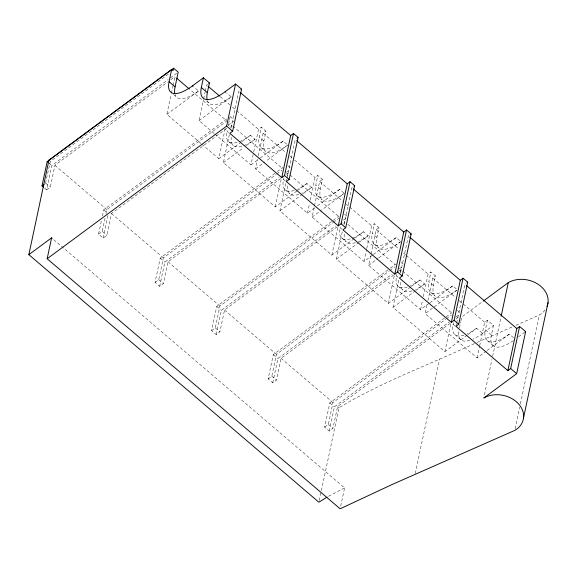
<?xml version="1.0" encoding="UTF-8"?>
<svg xmlns="http://www.w3.org/2000/svg" width="577" height="577" viewBox="0 0 577 577"><rect width="100%" height="100%" fill="white"/><g stroke="black" fill="none" stroke-linecap="round" stroke-linejoin="round"><path stroke-width="0.43" stroke-dasharray="2.88 2.16" d="M45.468 183.349L50.336 161.365L168.881 73.748M44.609 188.116L46.629 189.84L51.786 165.577L168.145 79.576M46.629 189.84L50.314 187.114L54.952 165.303L167.388 82.208M226.638 128.44L111.476 213.548L106.839 235.358L103.16 238.085L98.544 234.147L101.444 220.501M102.41 215.949L103.701 209.884L227.244 118.573M98.544 234.147L102.23 231.42L105.122 217.789M105.995 213.699L106.86 209.61L226.797 120.975L189.905 89.493M103.16 238.085L107.993 215.336M201.02 143.507L166.868 114.361L171.153 94.195M171.34 93.323L172.833 86.305M173.013 85.432L174.881 76.662L176.245 77.83M280.71 178.495L168.008 261.792L163.37 283.61L159.685 286.329L155.069 282.391L160.226 258.128L276.592 172.134M155.069 282.391L158.754 279.672L163.392 257.854L276.102 174.557M159.685 286.329L164.842 262.066L279.052 177.666M214.067 133.438L199.036 120.607L203.472 99.756M203.652 98.891L205.131 91.938M205.318 91.072L206.609 84.992L207.662 84.213M201.705 144.091L218.784 158.668L225.304 127.986M228.723 132.645L226.992 131.167L227.482 128.866M228.131 125.8L228.456 124.264M228.622 123.5L229.271 120.434M229.437 119.67L230.021 116.915M230.086 116.604L233.577 119.41M296.903 190.958L275.308 206.912L223.4 162.606L229.357 134.556M230.85 127.539L231.406 124.913L229.365 126.421M230.951 128.051L238.777 91.238L240.176 90.207M337.242 226.747L224.54 310.044L219.902 331.854L216.216 334.581L211.6 330.643L216.757 306.38L332.402 220.912M211.6 330.643L215.286 327.916L219.924 306.106L332.626 222.809M214.745 134.015L250.952 164.921L253.534 152.754M253.721 151.888L258.525 129.298L261.323 127.228L265.939 131.167L263.877 140.882A42.539 15.089 -49.5 0 0 287.764 145.058L265.586 161.452M216.216 334.581L221.373 310.318L335.576 225.91M263.877 140.882L259.261 136.944L261.323 127.228M314.638 207.879L307.483 213.165L255.568 168.859L257.594 159.302M258.337 155.826L263.134 133.237L265.939 131.167M275.308 206.912L281.273 178.863M294.32 190.468A41.768 14.814 -49.5 0 1 283.516 179.411L283.848 177.882M354.148 238.676L331.84 255.164L279.924 210.857L285.889 182.801M287.382 175.79L287.937 173.158L289.301 174.326M286.365 181.56L286.92 178.928M287.108 178.055L295.309 139.483L296.354 138.711M393.774 274.991L281.064 358.288L276.426 380.099L272.741 382.825L268.132 378.887L273.289 354.624L389.648 268.63M268.132 378.887L271.817 376.161L276.448 354.35L389.158 271.053M307.483 213.165L309.51 203.609M310.253 200.132L315.049 177.543L317.855 175.473L322.471 179.411L320.401 189.126A42.539 15.089 -49.5 0 0 344.289 193.309L321.396 210.23M272.741 382.825L277.898 358.562L392.108 274.154M320.401 189.126L315.792 185.188L317.855 175.473M372.598 255.063L364.008 261.41L312.092 217.103L314.314 206.681M314.494 205.809L319.665 181.481L322.471 179.411M331.84 255.164L337.805 227.107M341.779 229.134L340.048 227.655L340.372 226.126M410.68 286.92L388.371 303.408L336.456 259.102L342.233 231.925M343.906 224.035L344.469 221.409L342.298 223.01M344.007 224.547L351.833 187.734L352.713 187.085M450.219 323.3L337.595 406.533L332.958 428.35L329.272 431.069L324.656 427.131L329.813 402.869L445.458 317.4M324.656 427.131L328.342 424.412L332.979 402.595L445.682 319.297M364.008 261.41L366.597 249.25M366.777 248.377L371.581 225.795L374.379 223.725L378.995 227.663L376.932 237.378A42.539 15.089 -49.5 0 0 400.164 242.037M329.272 431.069L334.429 406.807L449.353 321.872M376.932 237.378L372.316 233.44L374.379 223.725M429.122 303.314L420.539 309.661L368.624 265.348L370.838 254.926M371.025 254.053L376.197 229.733L378.995 227.663M319.269 500.533L338.995 407.73C381.902 381.902 429.382 364.628 474.647 343.488M340.697 506.18L344.584 487.897L53.293 239.282M388.371 303.408L394.517 274.479M407.384 286.964A41.768 14.814 -49.5 0 1 396.579 275.907L396.904 274.371M467.204 335.172L444.896 351.66L392.98 307.346L398.945 279.297M400.438 272.279L400.993 269.654L452.224 313.376M400.539 272.791L408.365 235.979L409.591 235.07M420.539 309.661L422.573 300.105M423.309 296.628L428.112 274.039L430.911 271.969L435.527 275.907L433.464 285.622A42.539 15.089 -49.5 0 0 456.688 290.281M433.464 285.622L428.848 281.684L430.911 271.969M486.368 351.032L477.071 357.906L425.155 313.599L427.182 304.043M427.925 300.567L432.721 277.977L435.527 275.907M415.238 473.515L439.595 358.923M444.896 351.66L451.048 322.731M463.908 335.208A41.768 14.814 -49.5 0 1 453.104 324.151L453.428 322.622M455.953 326.301L456.508 323.668M456.695 322.795L464.896 284.223L465.942 283.451M459.443 327.75L460.749 321.62M460.915 320.855L461.73 317.025L482.098 301.966M477.071 357.906L479.465 346.611M479.653 345.746L484.637 322.283L487.442 320.213L493.458 325.349L491.388 335.064A42.539 15.089 -49.5 0 0 513.833 340.286M491.388 335.064L485.372 329.929L487.442 320.213M484.449 394.783L491.957 359.464M492.643 356.247L500.98 317.011M515.102 428.798L519.704 407.16M520.382 403.958L539.286 315.013A24.566 19.229 12 0 0 545.121 309.885M170.302 77.982L176.764 73.207M170.792 79.684L174.881 76.662M166.868 114.361L198.531 90.957L193.915 87.019M199.036 120.607L231.233 96.813L226.905 93.121M228.268 125.173L234.017 120.925M218.784 158.668L241.092 142.18M241.806 141.646L250.447 135.27L255.063 139.208L246.422 145.592M223.4 162.606L243.544 147.719M250.952 164.921L259.535 158.574M260.256 158.04L283.148 141.12L287.764 145.058M255.568 168.859L264.865 161.986M277.306 171.6L283.055 167.352M276.823 174.023L281.879 170.287M286.235 172.357L289.827 169.703M286.495 174.225L287.937 173.158M297.617 190.432L306.971 183.515L311.587 187.453L302.954 193.836M279.924 210.857L302.233 194.37M317.494 205.758L339.68 189.371L344 193.064M312.092 217.103L320.682 210.756M333.117 220.378L338.865 216.13M333.347 222.275L339.132 217.998M343.481 220.068L347.073 217.414M354.869 238.142L363.503 231.759L368.119 235.697L359.485 242.08M336.456 259.102L358.764 242.614M373.312 254.536L396.204 237.616L400.243 241.063M368.624 265.348L377.928 258.474M378.642 257.948L400.82 241.554M390.369 268.096L396.111 263.848M389.879 270.519L394.935 266.783M399.291 268.846L402.883 266.192M398.83 271.255L400.993 269.654M411.394 286.394L420.034 280.011L424.65 283.949L416.01 290.332M392.98 307.346L415.289 290.858M429.836 302.781L452.736 285.86L457.352 289.798L425.155 313.599M446.18 316.874L451.921 312.626M446.41 318.764L451.466 315.028M455.823 317.098L459.407 314.443M455.996 319.031L458.881 316.896M467.925 334.638L476.559 328.255L482.574 333.391L493.458 325.349M487.082 350.499L509.267 334.112L513.588 337.805M518.514 336.853L524.334 332.554M328.537 496.27L344.584 487.897M476.977 342.457L512.809 326.676M515.925 325.305L539.286 315.013M487.154 340.567L493.458 345.926M220.27 96.647L229.834 104.812M232.567 107.142L235.979 110.056M236.664 110.64L258.525 129.298M263.134 133.237L285.68 152.479M289.777 155.978L291.825 157.723M294.558 160.053L315.049 177.543M319.665 181.481L342.889 201.308M346.308 204.222L349.042 206.552M349.72 207.136L371.581 225.795M376.197 229.733L398.736 248.968M403.518 253.051L405.566 254.803M406.251 255.38L428.112 274.039M432.721 277.977L455.267 297.22M459.364 300.718L484.637 322.283M287.8 165.686L290.685 168.145M344.62 214.175L346.921 216.144M401.145 262.427L403.164 264.151M457.388 310.426L460.273 312.885M206.451 100.989L209.126 103.269M261.035 147.575L265.651 151.513M317.566 195.827L322.182 199.765M374.098 244.071L378.714 248.009M430.622 292.315L435.238 296.253M232.776 126.075L282.643 168.635M289.986 174.91L339.168 216.887M347.881 224.323L395.014 264.547M283.516 179.411L285.536 181.135M396.579 275.907L398.022 277.133M453.104 324.151L455.123 325.875M173.482 94.448L176.822 97.297M228.737 141.603L233.353 145.541M285.269 189.855L289.878 193.793M341.793 238.099L346.409 242.037M398.325 286.343L402.941 290.281M454.849 334.595L460.864 339.723M54.952 165.303L106.86 209.61M111.476 213.548L163.392 257.854M168.008 261.792L219.924 306.106M224.54 310.044L276.448 354.35M281.064 358.288L332.979 402.595M337.595 406.533L338.995 407.73M48.901 163.111L51.786 165.577M103.701 209.884L107.163 212.834M160.226 258.128L164.842 262.066M216.757 306.38L221.373 310.318M273.289 354.624L277.898 358.562M329.813 402.869L334.429 406.807M45.698 183.176L50.314 187.114M102.23 231.42L106.839 235.358M158.754 279.672L163.37 283.61M215.286 327.916L219.902 331.854M271.817 376.161L276.426 380.099M328.342 424.412L332.958 428.35M482.574 333.391A41.768 14.814 -49.5 0 1 472.945 339.189M469.923 340.343A41.768 14.814 -49.5 0 1 458.975 330.037M250.447 135.27A41.768 14.814 -49.5 0 1 226.992 131.167M306.971 183.515A41.768 14.814 -49.5 0 1 297.343 189.314M363.503 231.759A41.768 14.814 -49.5 0 1 340.048 227.655M311.587 187.453A41.768 14.814 -49.5 0 1 301.959 193.252M298.936 194.406A41.768 14.814 -49.5 0 1 287.764 185.549M420.034 280.011A41.768 14.814 -49.5 0 1 410.406 285.81M368.119 235.697A41.768 14.814 -49.5 0 1 358.49 241.496M355.468 242.657A41.768 14.814 -49.5 0 1 344.296 233.793M476.559 328.255A41.768 14.814 -49.5 0 1 466.93 334.054M424.65 283.949A41.768 14.814 -49.5 0 1 415.642 289.459M411.992 290.902A41.768 14.814 -49.5 0 1 401.044 280.595M283.148 141.12A42.539 15.089 -49.5 0 1 259.261 136.944M231.233 96.813A42.539 15.089 -49.5 0 1 207.381 100.643M339.68 189.371A42.539 15.089 -49.5 0 1 315.792 185.188M396.204 237.616A42.539 15.089 -49.5 0 1 372.316 233.44M452.736 285.86A42.539 15.089 -49.5 0 1 428.848 281.684M509.267 334.112A42.539 15.089 -49.5 0 1 485.372 329.929M198.531 90.957A41.768 14.814 -49.5 0 1 175.112 94.722M255.063 139.208A41.768 14.814 -49.5 0 1 231.233 137.304"/><path stroke-width="0.87" d="M43.455 187.128L42.013 185.895L47.17 161.639L109.659 115.45M326.986 497.143L318.908 502.221L28.85 254.659L48.937 160.168L171.665 69.464L173.064 70.654L173.59 68.209L178.199 72.147L175.076 86.853A41.768 14.814 -49.5 0 0 174.701 93.034M206.963 98.927A42.539 15.089 -49.5 0 1 207.345 92.637L209.408 82.922L203.392 77.787L201.33 87.502A42.539 15.089 -49.5 0 0 225.218 91.678L235.567 84.033L241.583 89.168L232.639 131.246L229.834 133.316L281.749 177.622L290.693 135.545L293.491 133.475L298.107 137.413L289.164 179.49L286.365 181.56L338.281 225.867L347.224 183.796L350.023 181.726L354.639 185.664L345.695 227.735L342.889 229.805L394.805 274.118L403.749 232.041L406.554 229.971L411.17 233.909L402.227 275.986L399.421 278.056L451.337 322.363L460.28 280.285L463.079 278.215L467.695 282.153L458.751 324.231L455.953 326.301L507.868 370.607L516.804 328.537L519.61 326.467L525.625 331.595L516.682 373.672L483.764 398A24.566 19.229 12 0 1 518.059 403.366A24.566 19.229 12 0 1 514.763 430.399L391.992 484.572L340.142 508.791L47.163 258.741L51.605 237.839L52.218 238.366M175.076 86.853L169.061 81.725L171.665 69.464M47.163 258.741L226.624 126.111L235.567 84.033M281.749 177.622L284.548 175.552L293.491 133.475M338.281 225.867L341.079 223.797L350.023 181.726M394.805 274.118L397.611 272.041L406.554 229.971M451.337 322.363L454.135 320.293L463.079 278.215M501.153 316.21L508.294 282.607A24.566 19.229 12 0 1 537.382 283.805A24.566 19.229 12 0 1 547.046 306.445M507.868 370.607L510.667 368.537L519.61 326.467M523.512 418L548.042 302.608M110.38 114.924L118.278 109.082M118.999 108.548L173.59 68.209M42.013 185.895L44.083 184.366M169.061 81.725A41.768 14.814 -49.5 0 0 192.516 85.829L203.392 77.787M208.888 83.304L209.408 82.922M240.876 89.687L241.583 89.168M28.85 254.659L51.605 237.839M297.407 137.932L298.107 137.413M353.939 186.176L354.639 185.664M410.463 234.428L411.17 233.909M466.995 282.672L467.695 282.153M483.266 301.107L508.294 282.607M524.976 332.078L525.625 331.595M240.147 92.407L290.693 135.545M296.672 140.651L347.224 183.796M353.203 188.895L403.749 232.041M409.728 237.147L460.28 280.285M466.259 285.391L516.804 328.537M225.218 91.678L225.831 92.205M207.972 86.153L219.585 96.07M201.33 87.502L207.345 92.637M192.516 85.829L193.129 86.348M176.93 78.414L189.227 88.908M226.624 126.111L232.639 131.246M284.548 175.552L289.164 179.49M341.079 223.797L345.695 227.735M397.611 272.041L402.227 275.986M454.135 320.293L458.751 324.231M510.667 368.537L516.682 373.672M48.937 160.168L49.55 160.687M47.17 161.639L47.747 162.13"/></g></svg>
